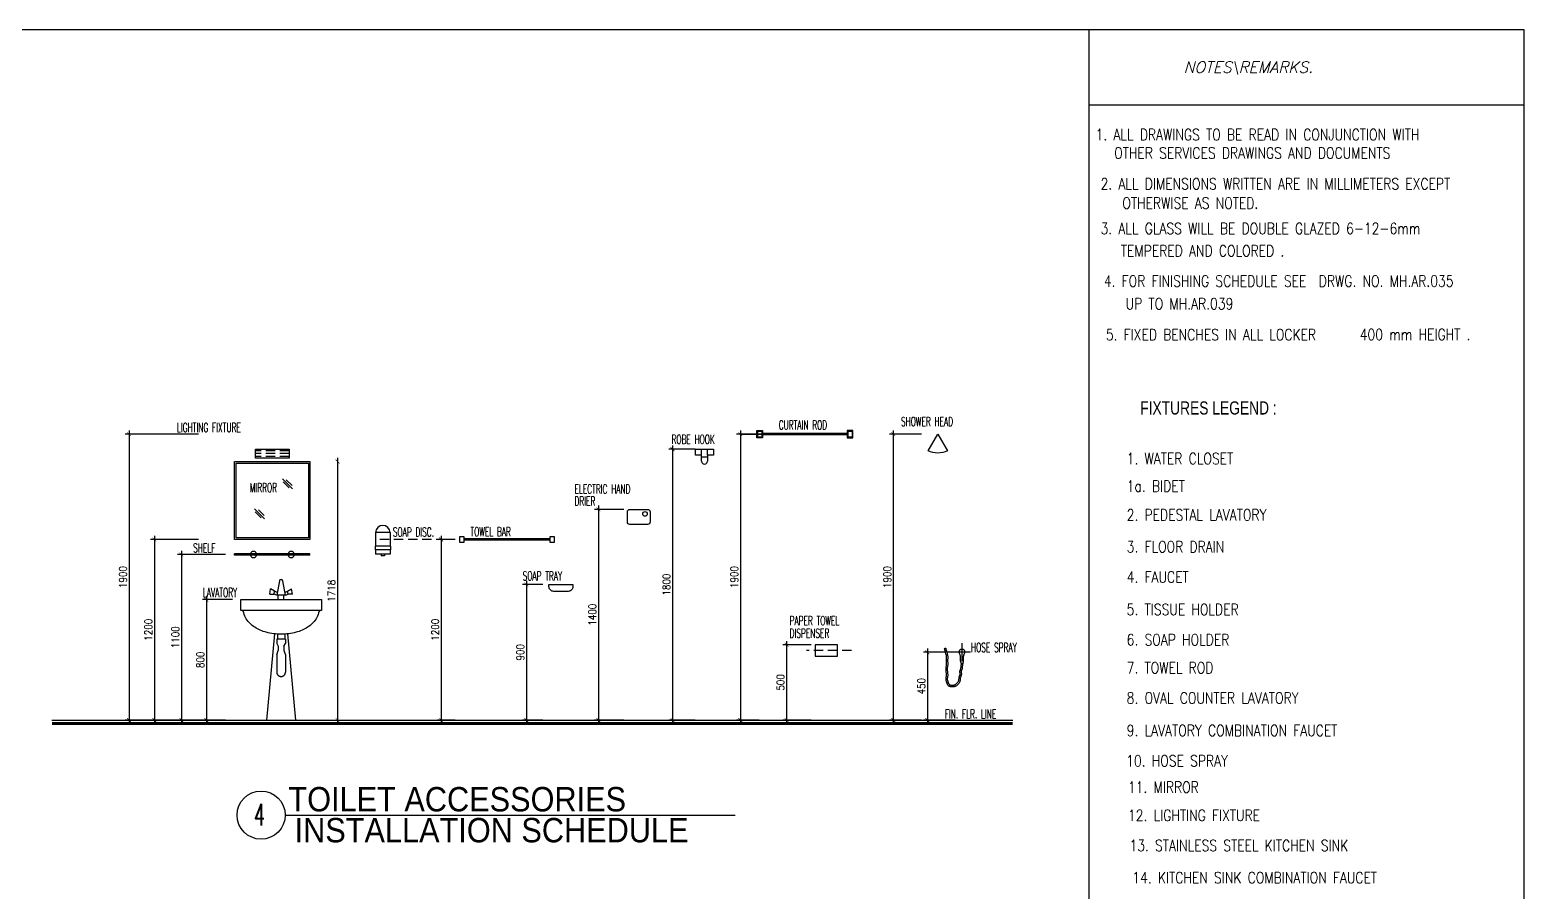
# Model space of a CAD drawing. Extents: x -203233 to -174356, y 196485 to 216410.
# Drawn here: x -184831 to -174908, y 210688 to 216410 of the extents above; entities that cross this region are included whole.
import ezdxf
from ezdxf.enums import TextEntityAlignment as Align

# ---------------------------------------------------------------- set-up
doc = ezdxf.new("R2010")
doc.units = 0
doc.header["$LTSCALE"] = 500
doc.header["$MEASUREMENT"] = 0
for name, pattern in [('CENTER2', [1.125, 0.75, -0.125, 0.125, -0.125]), ('HIDDEN', [0.375, 0.25, -0.125]), ('HIDDEN2', [0.1875, 0.125, -0.0625])]:
    doc.linetypes.add(name, pattern=pattern)
doc.layers.get('0').update_dxf_attribs({"linetype": 'CONTINUOUS'})
doc.layers.get('DEFPOINTS').update_dxf_attribs({"linetype": 'CONTINUOUS'})
for name, color, linetype in [('AXIS', 11, 'CENTER2'), ('BOARDER', 6, 'CONTINUOUS'), ('CONC', 3, 'CONTINUOUS'), ('DIM', 4, 'CONTINUOUS'), ('DIM1', 2, 'CONTINUOUS'), ('DRWIN', 2, 'CONTINUOUS'), ('FIX', 2, 'CONTINUOUS'), ('HATCH', 8, 'CONTINUOUS'), ('JUMP', 2, 'CONTINUOUS'), ('SANI', 2, 'CONTINUOUS'), ('SETTING', 3, 'CONTINUOUS'), ('TITLE', 1, 'CONTINUOUS'), ('TXT', 2, 'CONTINUOUS'), ('TXT1', 2, 'CONTINUOUS'), ('WallPartition', 2, 'CONTINUOUS')]:
    doc.layers.add(name, color=color, linetype=linetype)
doc.styles.add('DIM', font='simplex.shx', dxfattribs={"width": 0.85})
doc.styles.add('ITALICT', font='italict', dxfattribs={"height": 0.2})
doc.styles.add('ROMANS', font='romans.shx', dxfattribs={"width": 0.6})
doc.styles.add('TTXT', font='swisse.ttf', dxfattribs={"width": 0.9})
doc.dimstyles.new('DIM1-25', dxfattribs={"dimscale": 25, "dimtxt": 2, "dimasz": 1, "dimexe": 1, "dimexo": 1, "dimgap": 0.6, "dimtad": 1, "dimdec": 0, "dimdsep": 46, "dimtxsty": 'DIM', "dimblk1": 'ARCHTICK', "dimblk2": 'ARCHTICK', "dimsah": 1, "dimcen": 0.09, "dimdle": 1, "dimclrd": 256, "dimclrt": 2, "dimadec": 0, "dimazin": 0, "dimtfac": 1, "dimtdec": 0, "dimtix": 1, "dimtmove": 1, "dimatfit": 3, "dimldrblk": 'ARCHTICK', "dimfxl": 0, "dimtvp": 2, "dimtolj": 1, "dimtzin": 0, "dimarcsym": 0})

# ---------------------------------------------------------------- blocks, each defined once
blk = doc.blocks.new('A0-BOX')
at = {"layer": 'TITLE'}
for p, q in [((113.3, 79.7), (0, 79.7)), ((101.75, 0), (101.75, 79.7)), ((113.3, 0), (113.3, 79.7)), ((113.3, 77.7), (101.75, 77.7))]:
    blk.add_line(p, q, dxfattribs=at)
blk = doc.blocks.new('_ARCHTICK')
at = {"color": 0, "linetype": 'ByBlock', "const_width": 0.15}
blk.add_lwpolyline([(-0.5, -0.5), (0.5, 0.5)], dxfattribs=at)
blk = doc.blocks.new('*D117')
at = {"layer": 'DEFPOINTS', "color": 0}
for p in [(-180862.4, 213224.4), (-181055.3, 211824.4), (-180862.4, 211824.4)]:
    blk.add_point(p, dxfattribs=at)
at = {"layer": 'DIM', "lineweight": -2}
blk.add_line((-181055.3, 213249.4), (-181055.3, 211799.4), dxfattribs=at)
at = {"layer": 'DIM', "color": 0, "lineweight": -2}
for p, q in [((-180887.4, 213224.4), (-181080.3, 213224.4)), ((-180887.4, 211824.4), (-181080.3, 211824.4))]:
    blk.add_line(p, q, dxfattribs=at)
at = {"layer": 'DIM', "lineweight": -2, "xscale": 25, "yscale": 25, "zscale": 25}
for p, rotation in [((-181055.3, 213224.4), 90), ((-181055.3, 211824.4), 270)]:
    blk.add_blockref('_ARCHTICK', p, dxfattribs=dict(at, rotation=rotation))
at = {"layer": 'DIM', "color": 2, "insert": (-181095.3, 212524.4), "char_height": 50, "attachment_point": 5, "rotation": 90, "style": 'DIM'}
blk.add_mtext('\\A1;1400', dxfattribs=at)
blk = doc.blocks.new('*D119')
at = {"layer": 'DEFPOINTS', "color": 0}
for p in [(-181399.5, 212724.4), (-181533.9, 211824.4), (-181399.5, 211824.4)]:
    blk.add_point(p, dxfattribs=at)
at = {"layer": 'DIM', "lineweight": -2}
blk.add_line((-181533.9, 212749.4), (-181533.9, 211799.4), dxfattribs=at)
at = {"layer": 'DIM', "color": 0, "lineweight": -2}
for p, q in [((-181424.5, 212724.4), (-181558.9, 212724.4)), ((-181424.5, 211824.4), (-181558.9, 211824.4))]:
    blk.add_line(p, q, dxfattribs=at)
at = {"layer": 'DIM', "lineweight": -2, "xscale": 25, "yscale": 25, "zscale": 25}
for p, rotation in [((-181533.9, 212724.4), 90), ((-181533.9, 211824.4), 270)]:
    blk.add_blockref('_ARCHTICK', p, dxfattribs=dict(at, rotation=rotation))
at = {"layer": 'DIM', "color": 2, "insert": (-181573.9, 212274.4), "char_height": 50, "attachment_point": 5, "rotation": 90, "style": 'DIM'}
blk.add_mtext('\\A1;900', dxfattribs=at)
blk = doc.blocks.new('*D116')
at = {"layer": 'DEFPOINTS', "color": 0}
for p in [(-181982.6, 213024.4), (-182099.5, 211824.4), (-181982.6, 211824.4)]:
    blk.add_point(p, dxfattribs=at)
at = {"layer": 'DIM', "lineweight": -2}
blk.add_line((-182099.5, 213049.4), (-182099.5, 211799.4), dxfattribs=at)
at = {"layer": 'DIM', "color": 0, "lineweight": -2}
for p, q in [((-182007.6, 213024.4), (-182124.5, 213024.4)), ((-182007.6, 211824.4), (-182124.5, 211824.4))]:
    blk.add_line(p, q, dxfattribs=at)
at = {"layer": 'DIM', "lineweight": -2, "xscale": 25, "yscale": 25, "zscale": 25}
for p, rotation in [((-182099.5, 213024.4), 90), ((-182099.5, 211824.4), 270)]:
    blk.add_blockref('_ARCHTICK', p, dxfattribs=dict(at, rotation=rotation))
at = {"layer": 'DIM', "color": 2, "insert": (-182139.5, 212424.4), "char_height": 50, "attachment_point": 5, "rotation": 90, "style": 'DIM'}
blk.add_mtext('\\A1;1200', dxfattribs=at)
blk = doc.blocks.new('*D111')
at = {"layer": 'DEFPOINTS', "color": 0}
for p in [(-183686.2, 213724.4), (-184172.3, 211824.4), (-183791.2, 211824.4)]:
    blk.add_point(p, dxfattribs=at)
at = {"layer": 'DIM', "lineweight": -2}
blk.add_line((-184172.3, 213749.4), (-184172.3, 211799.4), dxfattribs=at)
at = {"layer": 'DIM', "color": 0, "lineweight": -2}
for p, q in [((-183711.2, 213724.4), (-184197.3, 213724.4)), ((-183816.2, 211824.4), (-184197.3, 211824.4))]:
    blk.add_line(p, q, dxfattribs=at)
at = {"layer": 'DIM', "lineweight": -2, "xscale": 25, "yscale": 25, "zscale": 25}
for p, rotation in [((-184172.3, 213724.4), 90), ((-184172.3, 211824.4), 270)]:
    blk.add_blockref('_ARCHTICK', p, dxfattribs=dict(at, rotation=rotation))
at = {"layer": 'DIM', "color": 2, "insert": (-184212.3, 212774.4), "char_height": 50, "attachment_point": 5, "rotation": 90, "style": 'DIM'}
blk.add_mtext('\\A1;1900', dxfattribs=at)
blk = doc.blocks.new('*D110')
at = {"layer": 'DEFPOINTS', "color": 0}
for p in [(-183686.2, 213024.4), (-184003.9, 211824.4), (-183686.2, 211824.4)]:
    blk.add_point(p, dxfattribs=at)
at = {"layer": 'DIM', "lineweight": -2}
blk.add_line((-184003.9, 213049.4), (-184003.9, 211799.4), dxfattribs=at)
at = {"layer": 'DIM', "color": 0, "lineweight": -2}
for p, q in [((-183711.2, 213024.4), (-184028.9, 213024.4)), ((-183711.2, 211824.4), (-184028.9, 211824.4))]:
    blk.add_line(p, q, dxfattribs=at)
at = {"layer": 'DIM', "lineweight": -2, "xscale": 25, "yscale": 25, "zscale": 25}
for p, rotation in [((-184003.9, 213024.4), 90), ((-184003.9, 211824.4), 270)]:
    blk.add_blockref('_ARCHTICK', p, dxfattribs=dict(at, rotation=rotation))
at = {"layer": 'DIM', "color": 2, "insert": (-184043.9, 212424.4), "char_height": 50, "attachment_point": 5, "rotation": 90, "style": 'DIM'}
blk.add_mtext('\\A1;1200', dxfattribs=at)
blk = doc.blocks.new('*D115')
at = {"layer": 'DEFPOINTS', "color": 0}
for p in [(-182788, 213542.1), (-182788, 211824.4), (-182788, 211824.4)]:
    blk.add_point(p, dxfattribs=at)
at = {"layer": 'DIM', "lineweight": -2}
blk.add_line((-182788, 213567.1), (-182788, 211799.4), dxfattribs=at)
at = {"layer": 'DIM', "lineweight": -2, "xscale": 25, "yscale": 25, "zscale": 25}
for p, rotation in [((-182788, 213542.1), 90), ((-182788, 211824.4), 270)]:
    blk.add_blockref('_ARCHTICK', p, dxfattribs=dict(at, rotation=rotation))
at = {"layer": 'DIM', "color": 2, "insert": (-182828, 212683.3), "char_height": 50, "attachment_point": 5, "rotation": 90, "style": 'DIM'}
blk.add_mtext('\\A1;1718', dxfattribs=at)
blk = doc.blocks.new('*D113')
at = {"layer": 'DEFPOINTS', "color": 0}
for p in [(-183460.8, 212624.4), (-183658.7, 211824.4), (-183574.5, 211824.4)]:
    blk.add_point(p, dxfattribs=at)
at = {"layer": 'DIM', "lineweight": -2}
blk.add_line((-183658.7, 212649.4), (-183658.7, 211799.4), dxfattribs=at)
at = {"layer": 'DIM', "color": 0, "lineweight": -2}
for p, q in [((-183485.8, 212624.4), (-183683.7, 212624.4)), ((-183599.5, 211824.4), (-183683.7, 211824.4))]:
    blk.add_line(p, q, dxfattribs=at)
at = {"layer": 'DIM', "lineweight": -2, "xscale": 25, "yscale": 25, "zscale": 25}
for p, rotation in [((-183658.7, 212624.4), 90), ((-183658.7, 211824.4), 270)]:
    blk.add_blockref('_ARCHTICK', p, dxfattribs=dict(at, rotation=rotation))
at = {"layer": 'DIM', "color": 2, "insert": (-183698.7, 212224.4), "char_height": 50, "attachment_point": 5, "rotation": 90, "style": 'DIM'}
blk.add_mtext('\\A1;800', dxfattribs=at)
blk = doc.blocks.new('*D112')
at = {"layer": 'DEFPOINTS', "color": 0}
for p in [(-183506.8, 212924.4), (-183824.5, 211824.4), (-183506.8, 211824.4)]:
    blk.add_point(p, dxfattribs=at)
at = {"layer": 'DIM', "lineweight": -2}
blk.add_line((-183824.5, 212949.4), (-183824.5, 211799.4), dxfattribs=at)
at = {"layer": 'DIM', "color": 0, "lineweight": -2}
for p, q in [((-183531.8, 212924.4), (-183849.5, 212924.4)), ((-183531.8, 211824.4), (-183849.5, 211824.4))]:
    blk.add_line(p, q, dxfattribs=at)
at = {"layer": 'DIM', "lineweight": -2, "xscale": 25, "yscale": 25, "zscale": 25}
for p, rotation in [((-183824.5, 212924.4), 90), ((-183824.5, 211824.4), 270)]:
    blk.add_blockref('_ARCHTICK', p, dxfattribs=dict(at, rotation=rotation))
at = {"layer": 'DIM', "color": 2, "insert": (-183864.5, 212374.4), "char_height": 50, "attachment_point": 5, "rotation": 90, "style": 'DIM'}
blk.add_mtext('\\A1;1100', dxfattribs=at)
blk = doc.blocks.new('A$C753C42D5')
at = {"layer": 'SANI', "linetype": 'Continuous'}
for p, q in [((0.2568, 0.9248), (0.2394, 0.8287)), ((0.2968, 0.8287), (0.2793, 0.9248)), ((0.1923, 0.8373), (0.1985, 0.8714)), ((0.1923, 0.8373), (0.2215, 0.8373)), ((0.225, 0.8568), (0.1985, 0.8714)), ((0.2215, 0.8373), (0.225, 0.8568)), ((0.2394, 0.8287), (0.2215, 0.8373)), ((0.2429, 0.8483), (0.225, 0.8568)), ((0.2968, 0.8287), (0.2394, 0.8287)), ((0.2489, 0.8), (0.2489, 0.8287)), ((0.2872, 0.8), (0.2872, 0.8287)), ((0.2933, 0.8483), (0.3112, 0.8568)), ((0.2968, 0.8287), (0.3147, 0.8373)), ((0.3112, 0.8568), (0.3377, 0.8714)), ((0.3147, 0.8373), (0.3112, 0.8568)), ((0.3439, 0.8373), (0.3147, 0.8373)), ((0.3439, 0.8373), (0.3377, 0.8714)), ((0.2252, 0.5724), (0.1713, 0)), ((0.3109, 0.5724), (0.3648, 0))]:
    blk.add_line(p, q, dxfattribs=at)
at = {"layer": 'SANI', "linetype": 'HIDDEN2'}
for p, q in [((0.2968, 0.5382), (0.2394, 0.5382)), ((0.2394, 0.5382), (0.2394, 0.5094)), ((0.2394, 0.5094), (0.2489, 0.4903)), ((0.2441, 0.57), (0.2441, 0.5382)), ((0.2872, 0.4903), (0.2968, 0.5094)), ((0.292, 0.57), (0.292, 0.5382)), ((0.2968, 0.5382), (0.2968, 0.5094)), ((0.2394, 0.4328), (0.2489, 0.4616)), ((0.2394, 0.4328), (0.2394, 0.3179)), ((0.2489, 0.4903), (0.2489, 0.4616)), ((0.2872, 0.4903), (0.2872, 0.4616)), ((0.2872, 0.4616), (0.2968, 0.4328)), ((0.2968, 0.4328), (0.2968, 0.3179))]:
    blk.add_line(p, q, dxfattribs=at)
at = {"layer": 'SANI', "linetype": 'Continuous'}
blk.add_lwpolyline([(0.5362, 0.8), (0.5362, 0.789), (0.5362, 0.7282), (0, 0.7282), (0, 0.789), (0, 0.8)], close=True, dxfattribs=at)
for points in [[(0.5158, 0.7124, -0.107261), (0.5003, 0.6716, -0.107169), (0.4442, 0.6162, -0.077294), (0.3677, 0.5829, -0.06439), (0.2685, 0.57, -0.06439), (0.1694, 0.5829, -0.077294), (0.0929, 0.6162, -0.107169), (0.0368, 0.6716, -0.107938), (0.0212, 0.7126, -0.000994)], [(0.517, 0.7282, -0.000994), (0.517, 0.7278, -0.145509)]]:
    blk.add_lwpolyline(points, format="xyb", dxfattribs=at)
for centre, radius, start, end in [((0.2681, 0.9226), 0.0115, 9.52728, 170.47272), ((0.0024, 0.709), 0.0191, 10.80776, 88.49148), ((0.5347, 0.709), 0.0191, 89.19364, 170.01956)]:
    blk.add_arc(centre, radius, start, end, dxfattribs=at)
at = {"layer": 'SANI', "linetype": 'HIDDEN2'}
blk.add_arc((0.2681, 0.3179), 0.0287, 180, 0, dxfattribs=at)
blk = doc.blocks.new('A$C5E8321AC')
at = {"layer": 'SANI'}
for p, q in [((0.0997, 0.1539), (0.0038, 0.1539)), ((0.0038, 0.1539), (0.0038, 0.0629)), ((0.0997, 0.1539), (0.0997, 0.0629)), ((0.1036, 0.0629), (0, 0.0629)), ((0, 0.0629), (0, 0.0399)), ((0.1036, 0.0399), (0, 0.0399)), ((0.0038, 0.0399), (0.0038, 0.0115)), ((0.0997, 0.0115), (0.0038, 0.0115)), ((0.0412, 0.0115), (0.0412, 0)), ((0.0623, 0.0115), (0.0623, 0)), ((0.0997, 0.0399), (0.0997, 0.0115)), ((0.1036, 0.0629), (0.1036, 0.0399)), ((0.0623, 0), (0.0412, 0))]:
    blk.add_line(p, q, dxfattribs=at)
blk.add_arc((0.0518, 0.1539), 0.0479, 0, 180, dxfattribs=at)
blk = doc.blocks.new('*D118')
at = {"layer": 'DEFPOINTS', "color": 0}
for p in [(-180387.5, 213624.4), (-180563.1, 211824.4), (-180387.5, 211824.4)]:
    blk.add_point(p, dxfattribs=at)
at = {"layer": 'DIM', "lineweight": -2}
blk.add_line((-180563.1, 213649.4), (-180563.1, 211799.4), dxfattribs=at)
at = {"layer": 'DIM', "color": 0, "lineweight": -2}
for p, q in [((-180412.5, 213624.4), (-180588.1, 213624.4)), ((-180412.5, 211824.4), (-180588.1, 211824.4))]:
    blk.add_line(p, q, dxfattribs=at)
at = {"layer": 'DIM', "lineweight": -2, "xscale": 25, "yscale": 25, "zscale": 25}
for p, rotation in [((-180563.1, 213624.4), 90), ((-180563.1, 211824.4), 270)]:
    blk.add_blockref('_ARCHTICK', p, dxfattribs=dict(at, rotation=rotation))
at = {"layer": 'DIM', "color": 2, "insert": (-180603.1, 212724.4), "char_height": 50, "attachment_point": 5, "rotation": 90, "style": 'DIM'}
blk.add_mtext('\\A1;1800', dxfattribs=at)
blk = doc.blocks.new('*D121')
at = {"layer": 'DEFPOINTS', "color": 0}
for p in [(-178885.6, 213724.4), (-179097.1, 211824.4), (-178885.6, 211824.4)]:
    blk.add_point(p, dxfattribs=at)
at = {"layer": 'DIM', "lineweight": -2}
blk.add_line((-179097.1, 213749.4), (-179097.1, 211799.4), dxfattribs=at)
at = {"layer": 'DIM', "color": 0, "lineweight": -2}
for p, q in [((-178910.6, 213724.4), (-179122.1, 213724.4)), ((-178910.6, 211824.4), (-179122.1, 211824.4))]:
    blk.add_line(p, q, dxfattribs=at)
at = {"layer": 'DIM', "lineweight": -2, "xscale": 25, "yscale": 25, "zscale": 25}
for p, rotation in [((-179097.1, 213724.4), 90), ((-179097.1, 211824.4), 270)]:
    blk.add_blockref('_ARCHTICK', p, dxfattribs=dict(at, rotation=rotation))
at = {"layer": 'DIM', "color": 2, "insert": (-179137.1, 212774.4), "char_height": 50, "attachment_point": 5, "rotation": 90, "style": 'DIM'}
blk.add_mtext('\\A1;1900', dxfattribs=at)
blk = doc.blocks.new('*D120')
at = {"layer": 'DEFPOINTS', "color": 0}
for p in [(-179950.4, 213724.4), (-180112.9, 211824.4), (-179962.6, 211824.4)]:
    blk.add_point(p, dxfattribs=at)
at = {"layer": 'DIM', "lineweight": -2}
blk.add_line((-180112.9, 213749.4), (-180112.9, 211799.4), dxfattribs=at)
at = {"layer": 'DIM', "color": 0, "lineweight": -2}
for p, q in [((-179975.4, 213724.4), (-180137.9, 213724.4)), ((-179987.6, 211824.4), (-180137.9, 211824.4))]:
    blk.add_line(p, q, dxfattribs=at)
at = {"layer": 'DIM', "lineweight": -2, "xscale": 25, "yscale": 25, "zscale": 25}
for p, rotation in [((-180112.9, 213724.4), 90), ((-180112.9, 211824.4), 270)]:
    blk.add_blockref('_ARCHTICK', p, dxfattribs=dict(at, rotation=rotation))
at = {"layer": 'DIM', "color": 2, "insert": (-180152.9, 212774.4), "char_height": 50, "attachment_point": 5, "rotation": 90, "style": 'DIM'}
blk.add_mtext('\\A1;1900', dxfattribs=at)
blk = doc.blocks.new('*D114')
at = {"layer": 'DEFPOINTS', "color": 0}
for p in [(-179616.8, 212324.4), (-179806.1, 211824.4), (-179616.8, 211824.4)]:
    blk.add_point(p, dxfattribs=at)
at = {"layer": 'DIM', "lineweight": -2}
blk.add_line((-179806.1, 212349.4), (-179806.1, 211799.4), dxfattribs=at)
at = {"layer": 'DIM', "color": 0, "lineweight": -2}
for p, q in [((-179641.8, 212324.4), (-179831.1, 212324.4)), ((-179641.8, 211824.4), (-179831.1, 211824.4))]:
    blk.add_line(p, q, dxfattribs=at)
at = {"layer": 'DIM', "lineweight": -2, "xscale": 25, "yscale": 25, "zscale": 25}
for p, rotation in [((-179806.1, 212324.4), 90), ((-179806.1, 211824.4), 270)]:
    blk.add_blockref('_ARCHTICK', p, dxfattribs=dict(at, rotation=rotation))
at = {"layer": 'DIM', "color": 2, "insert": (-179846.1, 212074.4), "char_height": 50, "attachment_point": 5, "rotation": 90, "style": 'DIM'}
blk.add_mtext('\\A1;500', dxfattribs=at)
blk = doc.blocks.new('*D109')
at = {"layer": 'DEFPOINTS', "color": 0}
for p in [(-178660.6, 212274.4), (-178870.9, 211824.4), (-178660.6, 211824.4)]:
    blk.add_point(p, dxfattribs=at)
at = {"layer": 'DIM', "color": 0, "lineweight": -2}
for p, q in [((-178685.6, 212274.4), (-178895.9, 212274.4)), ((-178685.6, 211824.4), (-178895.9, 211824.4))]:
    blk.add_line(p, q, dxfattribs=at)
at = {"layer": 'DIM', "lineweight": -2}
blk.add_line((-178870.9, 212299.4), (-178870.9, 211799.4), dxfattribs=at)
at = {"layer": 'DIM', "lineweight": -2, "xscale": 25, "yscale": 25, "zscale": 25}
for p, rotation in [((-178870.9, 212274.4), 90), ((-178870.9, 211824.4), 270)]:
    blk.add_blockref('_ARCHTICK', p, dxfattribs=dict(at, rotation=rotation))
at = {"layer": 'DIM', "color": 2, "insert": (-178910.9, 212049.4), "char_height": 50, "attachment_point": 5, "rotation": 90, "style": 'DIM'}
blk.add_mtext('\\A1;450', dxfattribs=at)

msp = doc.modelspace()

# ---------------------------------------------------------------- linework, layer by layer
at = {"layer": 'AXIS'}
msp.add_line((-180112.9, 213724.4), (-179722.2, 213724.4), dxfattribs=at)
at = {"layer": 'AXIS', "linetype": 'CENTER2', "ltscale": 10}
for p, q in [((-178584.5, 212274.4), (-178703.6, 212274.4)), ((-178640.8, 212215.1), (-178640.8, 212334.2))]:
    msp.add_line(p, q, dxfattribs=at)
at = {"layer": 'BOARDER', "const_width": 20}
msp.add_lwpolyline([(-184684.3, 211800.4), (-178303.7, 211800.4)], dxfattribs=at)
at = {"layer": 'CONC'}
msp.add_lwpolyline([(-180862.4, 213140.4), (-180862.4, 213208.4, -0.414214), (-180846.4, 213224.4), (-180728.4, 213224.4, -0.414214), (-180712.4, 213208.4), (-180712.4, 213140.4, -0.414214), (-180728.4, 213124.4), (-180846.4, 213124.4, -0.414214)], format="xyb", close=True, dxfattribs=at)
at = {"layer": 'DIM1'}
msp.add_lwpolyline([(-181383.8, 212710.9), (-181383.8, 212724.4), (-181225, 212724.4), (-181225, 212710.9, -0.414214), (-181256.5, 212679.4), (-181352.3, 212679.4, -0.414214)], format="xyb", close=True, dxfattribs=at)
at = {"layer": 'DIM1', "linetype": 'HIDDEN'}
for points in [[(-178636.5, 212200.2), (-178637.7, 212192.4), (-178638.6, 212186.2), (-178639.1, 212181.1), (-178639.3, 212177), (-178639.5, 212173.6), (-178639.7, 212170.5), (-178640, 212167.3), (-178640.6, 212164.1), (-178641.5, 212160.9), (-178642.5, 212158), (-178643.6, 212155.3), (-178644.6, 212153), (-178645.5, 212150.8), (-178646.2, 212149), (-178646.6, 212147.5), (-178646.8, 212146.4), (-178646.9, 212145.3), (-178646.8, 212143.9), (-178646.5, 212142.1), (-178646.1, 212139.9), (-178645.7, 212137.4), (-178645.2, 212134.4), (-178645, 212131.1), (-178645.2, 212127.5), (-178645.7, 212123.8), (-178646.6, 212120.4), (-178647.7, 212117.3), (-178648.7, 212114.4), (-178649.8, 212111.6), (-178650.7, 212109.1), (-178651.5, 212106.7), (-178652.1, 212104.5), (-178652.5, 212102.2), (-178652.8, 212099.7), (-178653, 212097), (-178653.2, 212093.9), (-178653.5, 212090.6), (-178654.1, 212087), (-178654.9, 212083.3), (-178656.1, 212079.3), (-178657.8, 212075.4), (-178659.8, 212071.8), (-178662.1, 212068.3), (-178664.5, 212065), (-178667.1, 212062), (-178669.8, 212059.1), (-178672.6, 212056.6), (-178675.4, 212054.2), (-178678.3, 212052.1), (-178681.2, 212050.3), (-178684.1, 212048.7), (-178687.2, 212047.4), (-178690.3, 212046.4), (-178693.4, 212045.6), (-178696.6, 212045), (-178699.8, 212044.6), (-178703.2, 212044.3), (-178706.7, 212044.2), (-178710.3, 212044.3), (-178714, 212044.6), (-178717.8, 212045.3), (-178721.6, 212046.3), (-178725.5, 212047.9), (-178729.2, 212050.1), (-178732.4, 212053), (-178734.8, 212056.3), (-178736.7, 212059.6), (-178738.1, 212062.8), (-178739.2, 212065.9), (-178740.1, 212068.8), (-178740.9, 212071.5), (-178741.6, 212074), (-178742.4, 212076.4), (-178743.3, 212079), (-178744.2, 212081.6), (-178745.1, 212084.4), (-178745.9, 212087.5), (-178746.6, 212090.7), (-178747, 212094.2), (-178747.1, 212097.9), (-178746.9, 212101.5), (-178746.3, 212105), (-178745.7, 212108.2), (-178745.1, 212111.3), (-178744.5, 212114.4), (-178744, 212117.4), (-178743.7, 212120.5), (-178743.6, 212123.8), (-178743.7, 212127.3), (-178744, 212131.2), (-178744.6, 212135.5), (-178745.2, 212140.1), (-178745.8, 212144.9), (-178746.4, 212149.9), (-178746.9, 212155), (-178747.1, 212160.3), (-178747, 212165.4), (-178746.7, 212170.4), (-178746.2, 212175.2), (-178745.6, 212179.6), (-178744.9, 212183.8), (-178744.3, 212187.7), (-178743.9, 212191.3), (-178743.6, 212194.6), (-178743.4, 212197.6), (-178743.4, 212200.5), (-178743.6, 212203.4), (-178743.8, 212206.4), (-178744.1, 212209.5), (-178744.3, 212212.6), (-178744.5, 212216), (-178744.6, 212219.4), (-178744.5, 212223), (-178744.3, 212226.4), (-178744, 212229.7), (-178743.8, 212232.9), (-178743.5, 212235.9), (-178743.3, 212238.8), (-178743.3, 212241.5), (-178743.3, 212244), (-178743.5, 212246.5), (-178744, 212249.3), (-178744.7, 212253.1), (-178745.9, 212258.2), (-178747.6, 212264.9), (-178749.8, 212273.6), (-178752.6, 212284.6), (-178756.1, 212298.2)], [(-178646.4, 212201.8), (-178647.6, 212193.8), (-178648.5, 212187.3), (-178649, 212182), (-178649.3, 212177.7), (-178649.5, 212174.1), (-178649.7, 212171.2), (-178649.9, 212168.6), (-178650.3, 212166.3), (-178651, 212163.9), (-178651.8, 212161.6), (-178652.8, 212159.2), (-178653.8, 212156.9), (-178654.8, 212154.5), (-178655.7, 212152.1), (-178656.4, 212149.8), (-178656.8, 212147.5), (-178656.9, 212145.1), (-178656.7, 212142.8), (-178656.4, 212140.5), (-178656, 212138.1), (-178655.5, 212135.8), (-178655.2, 212133.4), (-178655, 212130.9), (-178655.1, 212128.4), (-178655.5, 212125.9), (-178656.2, 212123.3), (-178657.1, 212120.6), (-178658.1, 212117.9), (-178659.2, 212115.1), (-178660.2, 212112.3), (-178661.1, 212109.5), (-178661.9, 212106.6), (-178662.4, 212103.7), (-178662.7, 212100.7), (-178663, 212097.8), (-178663.2, 212094.8), (-178663.5, 212091.8), (-178663.9, 212088.8), (-178664.5, 212085.8), (-178665.5, 212082.8), (-178666.8, 212079.8), (-178668.4, 212076.9), (-178670.2, 212074), (-178672.3, 212071.3), (-178674.5, 212068.7), (-178676.9, 212066.3), (-178679.2, 212064.1), (-178681.6, 212062.1), (-178683.9, 212060.4), (-178686.2, 212059), (-178688.5, 212057.8), (-178690.7, 212056.8), (-178693.1, 212056), (-178695.6, 212055.4), (-178698.1, 212054.9), (-178700.8, 212054.6), (-178703.7, 212054.3), (-178706.7, 212054.2), (-178709.8, 212054.3), (-178712.8, 212054.5), (-178715.7, 212055), (-178718.4, 212055.8), (-178720.9, 212056.8), (-178723.1, 212058.1), (-178725, 212059.8), (-178726.5, 212061.8), (-178727.7, 212064), (-178728.8, 212066.4), (-178729.7, 212069), (-178730.5, 212071.6), (-178731.3, 212074.3), (-178732.1, 212077), (-178732.9, 212079.6), (-178733.8, 212082.2), (-178734.7, 212084.7), (-178735.5, 212087.3), (-178736.2, 212089.8), (-178736.7, 212092.4), (-178737, 212095), (-178737.1, 212097.7), (-178736.9, 212100.4), (-178736.5, 212103.3), (-178735.9, 212106.3), (-178735.3, 212109.4), (-178734.6, 212112.7), (-178734.1, 212116.1), (-178733.7, 212119.8), (-178733.6, 212123.7), (-178733.7, 212127.9), (-178734.1, 212132.3), (-178734.6, 212136.8), (-178735.3, 212141.4), (-178735.9, 212146.2), (-178736.5, 212150.9), (-178736.9, 212155.7), (-178737.1, 212160.4), (-178737, 212165), (-178736.7, 212169.5), (-178736.2, 212173.9), (-178735.7, 212178.2), (-178735, 212182.4), (-178734.4, 212186.3), (-178733.9, 212190.2), (-178733.6, 212193.9), (-178733.4, 212197.4), (-178733.4, 212200.8), (-178733.6, 212204), (-178733.8, 212207.2), (-178734.1, 212210.3), (-178734.3, 212213.3), (-178734.5, 212216.4), (-178734.6, 212219.4), (-178734.5, 212222.5), (-178734.3, 212225.7), (-178734.1, 212228.9), (-178733.8, 212232), (-178733.5, 212235.2), (-178733.3, 212238.4), (-178733.3, 212241.5), (-178733.3, 212244.6), (-178733.6, 212247.7), (-178734.1, 212251.1), (-178735, 212255.3), (-178736.2, 212260.5), (-178737.9, 212267.3), (-178740.1, 212276), (-178742.9, 212287), (-178746.4, 212300.7)]]:
    msp.add_lwpolyline(points, dxfattribs=at)
at = {"layer": 'DIM1'}
for centre, radius in [((-180746, 213194), 15.1), ((-178751.4, 212298.6), 3.64)]:
    msp.add_circle(centre, radius, dxfattribs=at)
at = {"layer": 'DRWIN'}
msp.add_line((-184684.3, 211824.4), (-178303.7, 211824.4), dxfattribs=at)
at = {"layer": 'FIX'}
for p, q in [((-179397.5, 213721.8), (-179397.5, 213728.3)), ((-180410.9, 213624.4), (-180290.9, 213624.4)), ((-180410.9, 213584.4), (-180410.9, 213624.4)), ((-180370.9, 213584.4), (-180410.9, 213584.4)), ((-180370.9, 213584.4), (-180370.9, 213624.4)), ((-180370.9, 213544.4), (-180370.9, 213584.4)), ((-180330.9, 213570.3), (-180370.9, 213570.3)), ((-180330.9, 213584.4), (-180330.9, 213624.4)), ((-180290.9, 213584.4), (-180330.9, 213584.4)), ((-180330.9, 213584.4), (-180330.9, 213544.4)), ((-180290.9, 213624.4), (-180290.9, 213584.4)), ((-183086.1, 213360.1), (-183153.8, 213427.8)), ((-183108.2, 213367.5), (-183148.8, 213408.1)), ((-183088.6, 213382.3), (-183127.9, 213421.6)), ((-183271.7, 213160.4), (-183339.4, 213228.1)), ((-183293.9, 213167.8), (-183334.5, 213208.4)), ((-183274.2, 213182.5), (-183313.5, 213221.9)), ((-181375.8, 213021.8), (-181375.8, 213028.3))]:
    msp.add_line(p, q, dxfattribs=at)
at = {"layer": 'FIX', "color": 2}
for p, q in [((-183470.8, 212919), (-183470.8, 212929.9)), ((-182970.8, 212929.9), (-183470.8, 212929.9)), ((-182970.8, 212919), (-183470.8, 212919)), ((-182970.8, 212919), (-182970.8, 212929.9))]:
    msp.add_line(p, q, dxfattribs=at)
at = {"layer": 'FIX'}
for points in [[(-179965.7, 213721.8), (-179965.7, 213699.7), (-180002.6, 213699.7), (-180002.6, 213749.2), (-179965.7, 213749.2), (-179965.7, 213728.3)], [(-179397.5, 213728.3), (-179970.7, 213728.3), (-179970.7, 213721.8), (-179397.5, 213721.8)], [(-179402.5, 213721.8), (-179402.5, 213699.7), (-179365.6, 213699.7), (-179365.6, 213749.2), (-179402.5, 213749.2), (-179402.5, 213728.3)], [(-181375.8, 213028.3), (-181949.1, 213028.3), (-181949.1, 213021.8), (-181375.8, 213021.8)]]:
    msp.add_lwpolyline(points, dxfattribs=at)
for points in [[(-179970.7, 213704.7), (-179997.6, 213704.7), (-179997.6, 213744.2), (-179970.7, 213744.2)], [(-179370.7, 213704.7), (-179397.6, 213704.7), (-179397.6, 213744.2), (-179370.7, 213744.2)], [(-181949.1, 213004.7), (-181975.9, 213004.7), (-181975.9, 213044.2), (-181949.1, 213044.2)], [(-181349.1, 213004.7), (-181375.9, 213004.7), (-181375.9, 213044.2), (-181349.1, 213044.2)]]:
    msp.add_lwpolyline(points, close=True, dxfattribs=at)
msp.add_lwpolyline([(-178802.1, 213724.4), (-178737.9, 213613.4, -0.242486), (-178866.2, 213613.4)], format="xyb", close=True, dxfattribs=at)
at = {"layer": 'FIX', "color": 2}
for points in [[(-182970.8, 213542.1), (-182970.8, 213024.4), (-183470.8, 213024.4), (-183470.8, 213542.1)], [(-182980.8, 213532.1), (-182980.8, 213034.4), (-183460.8, 213034.4), (-183460.8, 213532.1)]]:
    msp.add_lwpolyline(points, close=True, dxfattribs=at)
at = {"layer": 'FIX'}
msp.add_arc((-180350.9, 213544.4), 20, 180, 0, dxfattribs=at)
at = {"layer": 'FIX', "color": 2}
for centre, start, end in [((-183345.8, 212924.4), 15.20227, 164.79773), ((-183095.8, 212924.4), 15.20227, 164.79773), ((-183345.8, 212924.4), 195.20227, 344.79773), ((-183095.8, 212924.4), 195.20227, 344.79773)]:
    msp.add_arc(centre, 20.6, start, end, dxfattribs=at)
at = {"layer": 'HATCH', "linetype": 'HIDDEN2'}
for p, q in [((-183108.3, 213612.4), (-183333.3, 213612.4)), ((-183108.3, 213594.4), (-183333.3, 213594.4)), ((-183108.3, 213576.4), (-183333.3, 213576.4)), ((-182069.5, 213024.4), (-182538.7, 213024.4)), ((-179375, 212286.9), (-179672.7, 212286.9))]:
    msp.add_line(p, q, dxfattribs=at)
at = {"layer": 'JUMP'}
msp.add_lwpolyline([(-179616.8, 212324.4), (-179616.8, 212249.4), (-179466.8, 212249.4), (-179466.8, 212324.4)], close=True, dxfattribs=at)
at = {"layer": 'SANI', "color": 6}
msp.add_line((-183135.1, 211192.9), (-180147.5, 211192.9), dxfattribs=at)
at = {"layer": 'SANI'}
msp.add_lwpolyline([(-183108.3, 213564.4), (-183333.3, 213564.4), (-183333.3, 213624.4), (-183108.3, 213624.4)], close=True, dxfattribs=at)
at = {"layer": 'SETTING'}
for p, q in [((-178652.3, 212255.4), (-178660.2, 212273.2)), ((-178650.8, 212217.5), (-178650.8, 212248.1)), ((-178630.8, 212217.5), (-178630.8, 212248.1)), ((-178629.2, 212255.4), (-178621.4, 212273.2)), ((-178649.3, 212209.1), (-178650.2, 212212.7)), ((-178647.1, 212202.8), (-178649.3, 212209.1)), ((-178641.7, 212194.5), (-178647.1, 212202.8)), ((-178641.4, 212194.5), (-178635.6, 212200.9)), ((-178633.7, 212204.8), (-178632.6, 212208.1)), ((-178632, 212210), (-178631.4, 212212.7))]:
    msp.add_line(p, q, dxfattribs=at)
for centre, radius, start, end in [((-178640.8, 212274.4), 20, 4.77123, 175.22877), ((-178654.7, 212275.6), 6, 175.22877, 203.96841), ((-178668.8, 212248.1), 18, 0, 23.96841), ((-178658.8, 212250.3), 8, 0, 23.96841), ((-178612.8, 212248.1), 18, 156.03159, 180), ((-178622.8, 212250.3), 8, 156.03159, 180), ((-178626.8, 212275.6), 6, 336.03159, 4.77123), ((-178630.8, 212217.5), 20, 180, 193.70485), ((-178652.6, 212211.4), 20, 328.31381, 340.75167), ((-178651.5, 212214.7), 20, 340.75167, 346.29515), ((-178650.8, 212217.5), 20, 346.29515, 0)]:
    msp.add_arc(centre, radius, start, end, dxfattribs=at)
at = {"layer": 'TITLE', "color": 6}
msp.add_circle((-183295.1, 211192.9), 160, dxfattribs=at)

# ---------------------------------------------------------------- block references
at = {"xscale": 250, "yscale": 250, "zscale": 250}
msp.add_blockref('A0-BOX', (-203233.3, 196485.4), dxfattribs=at)
at = {"layer": 'FIX', "xscale": 1000, "yscale": 1000, "zscale": 1000}
msp.add_blockref('A$C5E8321AC', (-182538.7, 212916.1), dxfattribs=at)
at = {"layer": 'WallPartition', "xscale": 1000, "yscale": 1000, "zscale": 1000}
msp.add_blockref('A$C753C42D5', (-183430.5, 211824.4), dxfattribs=at)

# ---------------------------------------------------------------- texts
at = {"layer": 'TITLE', "style": 'ROMANS', "width": 0.6}
msp.add_text('4', height=143.9, dxfattribs=at).set_placement((-183343.9, 211123.3))
at = {"layer": 'TXT', "style": 'ITALICT'}
msp.add_text('NOTES\\REMARKS.', height=75, dxfattribs=at).set_placement((-177168.7, 216124.9))
at = {"layer": 'TXT', "style": 'ROMANS'}
for s, height, width, p in [('1. ALL DRAWINGS TO BE READ IN CONJUNCTION WITH ', 75, 0.8, (-177753.4, 215676.7)), ('OTHER SERVICES DRAWINGS AND DOCUMENTS', 75, 0.8, (-177630.5, 215554.8)), ('2. ALL DIMENSIONS WRITTEN ARE IN MILLIMETERS EXCEPT', 75, 0.8, (-177720.6, 215349.5)), ('OTHERWISE AS NOTED.', 75, 0.8, (-177575.9, 215222.1)), ('3. ALL GLASS WILL BE DOUBLE GLAZED 6-12-6mm ', 75, 0.8, (-177720.7, 215053.4)), ('TEMPERED AND COLORED .', 75, 0.8, (-177586, 214904.8)), ('4. FOR FINISHING SCHEDULE SEE  DRWG. NO. MH.AR.035', 75, 0.8, (-177699, 214703.9)), ('UP TO MH.AR.039', 75, 0.8, (-177554.2, 214553.2)), ('5. FIXED BENCHES IN ALL LOCKER', 75, 0.8, (-177685.8, 214347.7)), ('400 mm HEIGHT .', 75, 0.8, (-176000, 214348.6)), ('SHOWER HEAD', 60, 0.6, (-179046.1, 213778)), ('LIGHTING FIXTURE', 60, 0.6, (-183854.2, 213738.3)), ('CURTAIN ROD', 60, 0.6, (-179857.6, 213755.2)), ('ROBE HOOK', 60, 0.6, (-180570, 213659.2)), ('1. WATER CLOSET', 75, 0.8, (-177547.2, 213524)), ('MIRROR ', 60, 0.6, (-183370.1, 213339)), ('ELECTRIC HAND', 60, 0.6, (-181214.5, 213329.2)), ('1a. BIDET', 75, 0.8, (-177547.2, 213341.4)), ('DRIER', 60, 0.6, (-181214.5, 213249.2)), ('2. PEDESTAL LAVATORY', 75, 0.8, (-177547.2, 213149.9)), ('SOAP DISC.', 60, 0.6, (-182420.1, 213043.4)), ('TOWEL BAR', 60, 0.6, (-181904.9, 213046.4)), ('SHELF', 60, 0.6, (-183746.4, 212938.2)), ('3. FLOOR DRAIN', 75, 0.8, (-177547.2, 212938.7)), ('SOAP TRAY', 60, 0.6, (-181558.3, 212752.3)), ('4. FAUCET', 75, 0.8, (-177547.2, 212737.5)), ('LAVATORY', 60, 0.6, (-183682.1, 212641.8)), ('5. TISSUE HOLDER', 75, 0.8, (-177547.2, 212521.6)), ('PAPER TOWEL', 60, 0.6, (-179785.8, 212454.9)), ('DISPENSER', 60, 0.6, (-179785.8, 212371.5)), ('HOSE SPRAY', 60, 0.6, (-178580.9, 212276.5)), ('6. SOAP HOLDER', 75, 0.8, (-177547.2, 212320.4)), ('7. TOWEL ROD', 75, 0.8, (-177547.2, 212134.6)), ('8. OVAL COUNTER LAVATORY', 75, 0.8, (-177547.2, 211933.4)), ('FIN. FLR. LINE', 60, 0.6, (-178755.6, 211835.3)), ('9. LAVATORY COMBINATION FAUCET', 75, 0.8, (-177547.2, 211717.5)), ('10. HOSE SPRAY', 75, 0.8, (-177550.7, 211515.5)), ('11. MIRROR', 75, 0.8, (-177539, 211341.2)), ('12. LIGHTING FIXTURE', 75, 0.8, (-177538.6, 211153.8)), ('13. STAINLESS STEEL KITCHEN SINK', 75, 0.8, (-177528.7, 210953.2)), ('14. KITCHEN SINK COMBINATION FAUCET', 75, 0.8, (-177510.1, 210739.7))]:
    msp.add_text(s, height=height, dxfattribs=dict(at, width=width)).set_placement(p)
at = {"layer": 'TXT1', "color": 6, "style": 'TTXT', "width": 0.75}
msp.add_text('FIXTURES LEGEND :', height=87.5, dxfattribs=at).set_placement((-177004.4, 213898.3), align=Align.MIDDLE)
at = {"layer": 'TXT1', "color": 6, "style": 'TTXT', "width": 0.9}
for s, p in [('TOILET ACCESSORIES', (-183113.7, 211217.3)), ('INSTALLATION SCHEDULE', (-183072.8, 211011.7))]:
    msp.add_text(s, height=162.094, dxfattribs=at).set_placement(p)

# ---------------------------------------------------------------- dimensions: what is measured, and where the dimension line sits
at = {"layer": 'DIM'}
for base, p1, p2, text, picture, middle in [((-184172.3, 211824.4), (-183686.2, 213724.4), (-183791.2, 211824.4), '1900', '*D111', (-184212.3, 212774.4)), ((-180112.9, 211824.4), (-179950.4, 213724.4), (-179962.6, 211824.4), '1900', '*D120', (-180152.9, 212774.4)), ((-179097.1, 211824.4), (-178885.6, 213724.4), (-178885.6, 211824.4), '1900', '*D121', (-179137.1, 212774.4)), ((-180563.1, 211824.4), (-180387.5, 213624.4), (-180387.5, 211824.4), '1800', '*D118', (-180603.1, 212724.4)), ((-181055.3, 211824.4), (-180862.4, 213224.4), (-180862.4, 211824.4), '1400', '*D117', (-181095.3, 212524.4)), ((-184003.9, 211824.4), (-183686.2, 213024.4), (-183686.2, 211824.4), '1200', '*D110', (-184043.9, 212424.4)), ((-182099.5, 211824.4), (-181982.6, 213024.4), (-181982.6, 211824.4), '1200', '*D116', (-182139.5, 212424.4)), ((-183824.5, 211824.4), (-183506.8, 212924.4), (-183506.8, 211824.4), '1100', '*D112', (-183864.5, 212374.4)), ((-181533.9, 211824.4), (-181399.5, 212724.4), (-181399.5, 211824.4), '900', '*D119', (-181573.9, 212274.4)), ((-183658.7, 211824.4), (-183460.8, 212624.4), (-183574.5, 211824.4), '800', '*D113', (-183698.7, 212224.4)), ((-179806.1, 211824.4), (-179616.8, 212324.4), (-179616.8, 211824.4), '500', '*D114', (-179846.1, 212074.4)), ((-178870.9, 211824.4), (-178660.6, 212274.4), (-178660.6, 211824.4), '450', '*D109', (-178910.9, 212049.4))]:
    dim = msp.add_linear_dim(base=base, p1=p1, p2=p2, angle=90, text=text, dimstyle='DIM1-25', dxfattribs=at)
    dim.commit()
    dim.dimension.update_dxf_attribs({"geometry": picture, "text_midpoint": middle})
dim = msp.add_linear_dim(base=(-182788, 211824.4), p1=(-182788, 213542.1), p2=(-182788, 211824.4), angle=90, dimstyle='DIM1-25', dxfattribs=at)
dim.commit()
dim.dimension.update_dxf_attribs({"geometry": '*D115', "text_midpoint": (-182828, 212683.3)})

doc.saveas('drawing.dxf')
